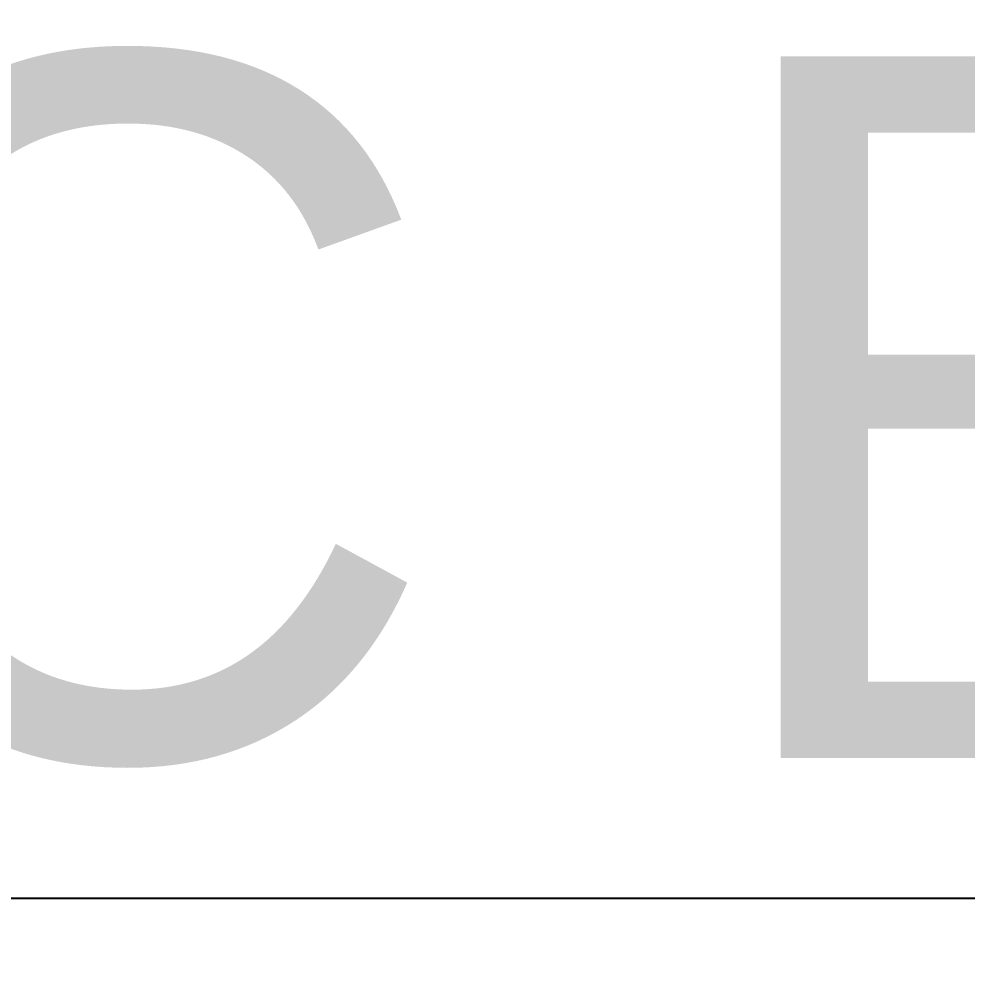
# Model space of a CAD drawing. Header units: feet. Extents: x -327 to 55127, y -2634 to 4121.
# Drawn here: x 1850.9 to 1963, y -2633.9 to -2521.6 of the extents above; entities that cross this region are included whole.
import ezdxf
from ezdxf.enums import TextEntityAlignment as Align

# ---------------------------------------------------------------- set-up
doc = ezdxf.new("R2018")
doc.units = ezdxf.units.FT
doc.header["$MEASUREMENT"] = 0
doc.layers.add('E-DIM', color=7, linetype='Continuous')
doc.layers.add('G-ANNO-TEXT', color=1, linetype='Continuous')
doc.styles.add('NEI-A', font='arial.ttf')
doc.styles.get("Standard").update_dxf_attribs({"font": 'arial.ttf'})

# ---------------------------------------------------------------- blocks, each defined once
blk = doc.blocks.new('DETAIL-TITLE_WITH_SCALE')
at = {"color": 153, "style": 'NEI-A'}
blk.add_attdef('DETAIL_NO', text='', height=0.25, dxfattribs=at).set_placement((0.25, 0), align=Align.MIDDLE_CENTER)
at = {"color": 153, "lineweight": 30, "flags": 104}
blk.add_attdef('DETAIL_TITLE', text='', height=0.25, dxfattribs=at).set_placement((0.625, 0.024), align=Align.BOTTOM_LEFT)
at = {"color": 7, "style": 'NEI-A'}
blk.add_attdef('SCALE', text='', height=0.1, dxfattribs=at).set_placement((1.179, -0.101), align=Align.TOP_LEFT)

msp = doc.modelspace()

# ---------------------------------------------------------------- block references
at = {"layer": 'E-DIM'}
ref = msp.add_blockref('DETAIL-TITLE_WITH_SCALE', (1734.63, -2526.23), dxfattribs=dict(at, xscale=10, yscale=10, zscale=10))
lines = msp.add_mtext('{\\LDC BLOCK TYPE-6 (1) OPTIMIZER (2) STRINGS / UG JUMPERS}', dxfattribs={"layer": 'G-ANNO-TEXT', "insert": (1740.88, -2525.99), "char_height": 82.9272, "attachment_point": 1})
ref.add_attrib('DETAIL_TITLE', '', (1740.88, -2525.99), dxfattribs={"flags": 104}).embed_mtext(lines)

doc.saveas('drawing.dxf')
